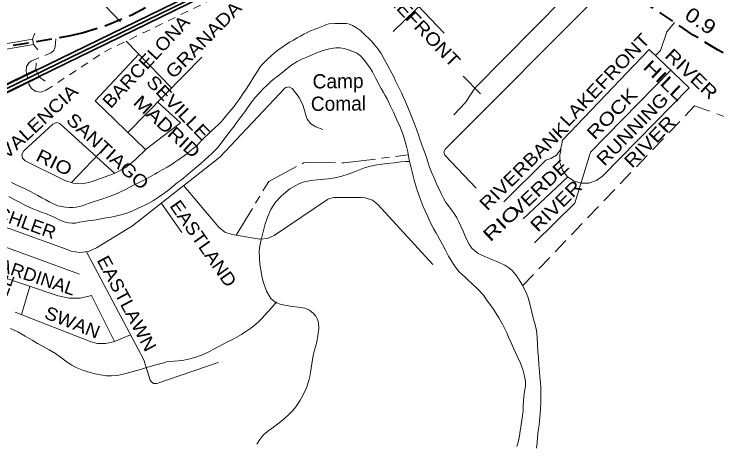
# Model space of a CAD drawing. Extents: x 3427609 to 3633543, y 2397145 to 2594380.
# Drawn here: x 3600352 to 3607209, y 2466809 to 2470994 of the extents above; entities that cross this region are included whole.
import ezdxf
from ezdxf.enums import TextEntityAlignment as Align

# ---------------------------------------------------------------- set-up
doc = ezdxf.new("R2010")
doc.units = 0
doc.header["$LTSCALE"] = 51
for name, pattern in [('DASH_DOUBLE_DOT', [9.2, 5, -1.2, 0.3, -1.2, 0.3, -1.2]), ('LONG_DASH_SHORT_DASH', [9.9, 6, -1.2, 1.5, -1.2]), ('MEDIUM_DASHED', [4.5, 3, -1.5]), ('SHORT_DASHED', [2.7, 1.5, -1.2])]:
    doc.linetypes.add(name, pattern=pattern)
for name, color, linetype, lineweight in [('11', 7, 'Continuous', 13), ('18', 7, 'Continuous', 13), ('2', 7, 'Continuous', 35), ('3', 7, 'SHORT_DASHED', 13), ('37', 7, 'DASH_DOUBLE_DOT', 13), ('38', 7, 'Continuous', 13), ('4', 7, 'Continuous', 35), ('52', 7, 'LONG_DASH_SHORT_DASH', 13), ('58', 7, 'MEDIUM_DASHED', 13), ('60', 7, 'Continuous', 13), ('8', 7, 'MEDIUM_DASHED', 40), ('9', 7, 'Continuous', 13)]:
    doc.layers.add(name, color=color, linetype=linetype, lineweight=lineweight)
doc.layers.add('14', color=7, linetype='Continuous')
doc.layers.add('19', color=7, linetype='Continuous')

msp = doc.modelspace()

# ---------------------------------------------------------------- linework, layer by layer
at = {"layer": '11'}
msp.add_lwpolyline([(3600555.57, 2470809.02), (3600532.5, 2470747.54), (3600533.4, 2470742.22), (3600541.32, 2470695.49), (3600542.84, 2470693.66), (3600583.33, 2470645.03)], dxfattribs=at)
msp.add_lwpolyline([(3600530.89, 2470747.34), (3600539.7, 2470695.28), (3599613.52, 2470538.5), (3599604.71, 2470590.56)], close=True, dxfattribs=at)
at = {"layer": '18'}
for p, q in [((3604050.71, 2470824.22), (3605241.28, 2471989.6)), ((3601390.14, 2470919.45), (3600512.79, 2471840.74)), ((3604548.08, 2470806.12), (3604030.01, 2471352.16)), ((3601887.1, 2470275.55), (3601446.15, 2470729.2)), ((3601460.65, 2469837.86), (3602184.06, 2470572.41)), ((3604902.08, 2470215.08), (3604731.77, 2470386.56)), ((3600909.26, 2469347.81), (3601249.31, 2469703.56)), ((3605319.33, 2468996.42), (3605753, 2469405.2)), ((3602345.75, 2468918.77), (3602007.47, 2469319.36)), ((3601987.21, 2468862.71), (3601788.37, 2469146.95)), ((3600422.63, 2468063.09), (3600506.58, 2468336.39)), ((3601094.74, 2467798.73), (3600362.68, 2468086.67)), ((3601332.58, 2467800.45), (3601488.05, 2467864.2))]:
    msp.add_line(p, q, dxfattribs=at)
for points in [[(3604640.5, 2470009.95), (3604757.14, 2470130.77), (3604845.77, 2470270.93), (3606003.89, 2471443.47)], [(3604860.8, 2469293.84), (3604556.94, 2469615.22), (3604555.12, 2469617.27), (3604544.84, 2469647.67), (3604557.74, 2469677.06), (3606095.56, 2471221.66), (3606153.13, 2471343.19)], [(3606608.43, 2470589.62), (3606659.06, 2470639.4), (3606719.31, 2470820.03), (3606795.84, 2470911.54)], [(3601635.16, 2469672.33), (3601144.31, 2470148.22), (3601568.19, 2470603.66)], [(3606094.16, 2469414.86), (3606939.39, 2470275.61), (3606548.18, 2470646.79), (3605703.36, 2469762.28), (3605693.46, 2469708.86), (3605679.83, 2469667.29), (3605642.41, 2469617.2), (3605589, 2469584.7)], [(3605430.06, 2468761.87), (3605821.75, 2469148.8), (3605975.59, 2469646.65), (3606760.06, 2470445.76)], [(3599708.65, 2469116.46), (3600896.35, 2468685.6), (3600909.6, 2468681.14), (3600993.24, 2468667.63), (3601077.32, 2468678.01), (3601155.17, 2468711.43), (3601507.56, 2468926.01), (3602359.92, 2469596.68), (3602993.68, 2470270.63), (3603003.22, 2470278.38), (3603035.32, 2470284.36), (3603063.29, 2470267.5), (3603122.53, 2470191.93), (3603136.32, 2470172.78), (3603171.61, 2470097.62), (3603205.94, 2469984.46), (3603211.76, 2469968.72), (3603245.37, 2469921.78), (3603295.02, 2469892.33), (3603365.3, 2469868.41)], [(3600847.62, 2469370.93), (3600929.75, 2469343.09), (3601018.2, 2469337.85), (3601104.82, 2469356.43), (3601311.69, 2469431.13), (3601335.55, 2469440.32), (3601442.54, 2469497.01), (3601536.28, 2469573.65), (3601642.61, 2469679.77), (3601974.59, 2469932.3), (3601753.45, 2470135.16)], [(3601335.49, 2469439.73), (3600806.18, 2469921.05), (3600798.5, 2469926.91), (3600763.28, 2469935.44), (3600730.17, 2469920.72), (3600446.69, 2469658.4)], [(3600847.61, 2469370.93), (3600460.61, 2469562.25), (3600434.19, 2469588.36), (3600428.62, 2469625.08), (3600446.1, 2469657.85), (3600446.69, 2469658.41)], [(3606094.17, 2469414.86), (3606032.63, 2469369.21), (3605960.03, 2469344.71), (3605883.42, 2469343.71), (3605810.21, 2469366.32), (3605747.51, 2469410.35), (3605701.38, 2469471.53), (3605676.31, 2469543.93), (3605674.72, 2469620.54), (3605687.62, 2469672.34)], [(3605129.36, 2469160.98), (3605540.51, 2469566.72), (3605588.99, 2469584.7)], [(3604438.18, 2468549.79), (3603905.02, 2469131.23), (3603847.34, 2469176.49), (3603778.19, 2469200.85), (3603737.9, 2469204.31), (3603471.36, 2469203.21), (3603420.86, 2469191.16), (3603408.33, 2469183.85), (3602888.19, 2468834.22), (3602822.58, 2468804.47), (3602750.85, 2468797.76), (3602730.16, 2468800.27)], [(3600989.35, 2468456.39), (3599762.29, 2468904.73), (3599696.63, 2468916.04), (3599636.38, 2468905.47)], [(3602730.15, 2468800.27), (3602478.01, 2468843.2), (3602409.29, 2468866.99), (3602351.96, 2468911.72), (3602345.74, 2468918.77)], [(3602343.34, 2467594.16), (3601745.54, 2467390.01), (3601710.92, 2467390.5), (3601684.46, 2467412.82), (3601679.93, 2467423.01), (3601616.41, 2467621.62), (3601059.69, 2468673.81)], [(3601081.28, 2468240.67), (3600995.92, 2468222.51), (3600887.73, 2468221.48), (3600781.96, 2468244.25), (3599890.97, 2468542.35)], [(3601332.58, 2467800.45), (3601106.23, 2468248.36), (3601081.28, 2468240.68)], [(3601094.74, 2467798.74), (3601160.76, 2467780.66), (3601248.04, 2467778.69), (3601332.58, 2467800.45)]]:
    msp.add_lwpolyline(points, dxfattribs=at)
at = {"layer": '2'}
for p, q in [((3595611.89, 2468028.56), (3602394.08, 2471335.84)), ((3595640.77, 2467969.33), (3602422.95, 2471276.61))]:
    msp.add_line(p, q, dxfattribs=at)
at = {"layer": '3'}
msp.add_line((3600752.31, 2470675.27), (3600758.58, 2470759.11), dxfattribs=at)
for points in [[(3600523.51, 2470536.2), (3600498.83, 2470520.61), (3600473.73, 2470482.4), (3600471.02, 2470436.75), (3600495.03, 2470319.39), (3600496.98, 2470311.4), (3600521.91, 2470266.97), (3600564.23, 2470238.61), (3600614.8, 2470232.43), (3600662.69, 2470249.78), (3601234.58, 2470626.03), (3602450.96, 2471219.19)], [(3600523.5, 2470536.2), (3600708.02, 2470613.74), (3600739.99, 2470639.91), (3600752.31, 2470675.26)]]:
    msp.add_lwpolyline(points, dxfattribs=at)
at = {"layer": '37'}
for points in [[(3602719.9, 2466798.11), (3602750.13, 2466842.87), (3602769.22, 2466870.25), (3602791.45, 2466895.07), (3602835.57, 2466930.67), (3602881.27, 2466963.93), (3602908.68, 2466983.46), (3602935.98, 2467003.15), (3602987.26, 2467045.33), (3603036.04, 2467090.67), (3603069.71, 2467125.6), (3603100.75, 2467163.07), (3603139.56, 2467219.3), (3603172.64, 2467279.18), (3603203.86, 2467347.68), (3603226.99, 2467418.77), (3603235.49, 2467457.11), (3603242.85, 2467495.64), (3603256.29, 2467579.81), (3603270.36, 2467663.83), (3603286.33, 2467728.89), (3603303.78, 2467793.83), (3603316.51, 2467857.29), (3603325.38, 2467920.98), (3603321.65, 2467983.24), (3603311.07, 2468014.02), (3603294.31, 2468044.61), (3603272.34, 2468073.55), (3603234.02, 2468106.14), (3603188.83, 2468123.41), (3603127.35, 2468132.55), (3603065.92, 2468141.16), (3603010.99, 2468150.3), (3602956.16, 2468160.46), (3602901.65, 2468180.56), (3602856.29, 2468219.54), (3602814.73, 2468290.65), (3602787.91, 2468366.32), (3602779.49, 2468394.36), (3602772.46, 2468422.85), (3602749.5, 2468550.08), (3602743.15, 2468677.25), (3602749.6, 2468733.61), (3602761.04, 2468789.82), (3602780.36, 2468868.52), (3602801.94, 2468946.35), (3602825.91, 2469017.77), (3602856.27, 2469087.26), (3602902.29, 2469157.67), (3602960.84, 2469219.77), (3603040.53, 2469287.44), (3603130.25, 2469338.82), (3603171.06, 2469353.4), (3603212.92, 2469362.66), (3603277.3, 2469371.93), (3603341.85, 2469379.35), (3603380.7, 2469381.82), (3603419.54, 2469384.61), (3603485.23, 2469394.97), (3603549.61, 2469411.89), (3603611.48, 2469432.86), (3603672.83, 2469454.89), (3603721.88, 2469473.65), (3603771.09, 2469492.2), (3603830.1, 2469510.33), (3603890.57, 2469521.93), (3603940.57, 2469528.06), (3603990.57, 2469534.17), (3604058.23, 2469543.57), (3604126.08, 2469550.96), (3604168.11, 2469553.63), (3604210.14, 2469556.31)], [(3602913.03, 2468185.98), (3602867.99, 2468135.12), (3602822.96, 2468084.27), (3602797.24, 2468055.94), (3602771.16, 2468027.93), (3602739.76, 2467995.32), (3602706.3, 2467964.76), (3602660.2, 2467929.83), (3602612.5, 2467897.16), (3602569.59, 2467867.34), (3602525.11, 2467840.23), (3602476.77, 2467815.59), (3602428.38, 2467791.06), (3602392.42, 2467772.65), (3602356.48, 2467754.21), (3602310.07, 2467729.11), (3602263.72, 2467703.78), (3602191.19, 2467670.34), (3602115.74, 2467643.19), (3602053.78, 2467626.61), (3601990.96, 2467614.68), (3601914.95, 2467608.38), (3601839.6, 2467598.94), (3601813.3, 2467592.06), (3601787.1, 2467584.86), (3601734.58, 2467570.22), (3601682.12, 2467555.37), (3601632.9, 2467540.77), (3601583.73, 2467525.98), (3601513.74, 2467505.94), (3601443.31, 2467486.65), (3601373.33, 2467471.05), (3601302.63, 2467463.16), (3601249.14, 2467465.11), (3601195.67, 2467473.26), (3601143.78, 2467483.89), (3601092.44, 2467496.62), (3601027.77, 2467515.62), (3600965.13, 2467540.72), (3600909.16, 2467572.13), (3600855.9, 2467607.57), (3600805.87, 2467646.2), (3600754.44, 2467682.47), (3600694.56, 2467716.5), (3600634.64, 2467750.47), (3600581.39, 2467780.62), (3600528.15, 2467810.77), (3600459.23, 2467852.36), (3600389.66, 2467892.97), (3600317.47, 2467926.03)]]:
    msp.add_lwpolyline(points, dxfattribs=at)
at = {"layer": '38'}
for points in [[(3603347.21, 2470869.86), (3603314.47, 2470856.8), (3603279.69, 2470843.86), (3603245.04, 2470830.54), (3603211.91, 2470815.03), (3603179.66, 2470797.75), (3603146.33, 2470779.39), (3603113.04, 2470760.97), (3603076.41, 2470740.65), (3603039.89, 2470720.12), (3602986.06, 2470685.22), (3602934.32, 2470647.04), (3602910, 2470628.47), (3602886.17, 2470609.25), (3602826.81, 2470557.28), (3602770.63, 2470501.66), (3602752.55, 2470478.91), (3602732.04, 2470445.5), (3602711.48, 2470412.17), (3602685.73, 2470372.81), (3602660.06, 2470333.4), (3602637.6, 2470297.36), (3602615.12, 2470261.33), (3602584.73, 2470215.58), (3602553.35, 2470170.48), (3602524.41, 2470129.82), (3602494.05, 2470090.25), (3602464.35, 2470054.07), (3602434.61, 2470017.93), (3602404.3, 2469981.05), (3602373.87, 2469944.27), (3602343.75, 2469913.06), (3602311.6, 2469883.79), (3602278.48, 2469853.52), (3602245.37, 2469823.25), (3602210.76, 2469790.55), (3602176.6, 2469757.38), (3602155.73, 2469732.09), (3602133.92, 2469707.8), (3602099.55, 2469681.28), (3602064.92, 2469655.14), (3602039.62, 2469634.81), (3602014.18, 2469614.66), (3601981.87, 2469590.67), (3601949.05, 2469567.35), (3601921.27, 2469548.03), (3601893, 2469529.43), (3601845.07, 2469500.23), (3601796.38, 2469472.35), (3601774.18, 2469460.09), (3601750.01, 2469446.48), (3601725.84, 2469432.86), (3601689.37, 2469412.27), (3601652.7, 2469392.02), (3601609.66, 2469369.96), (3601566.42, 2469348.31), (3601523.93, 2469326.47), (3601481.44, 2469304.62), (3601438.96, 2469282.78), (3601396.47, 2469260.94), (3601356.48, 2469241.81), (3601315.34, 2469225.23), (3601261.74, 2469206.64), (3601207.82, 2469189.1), (3601165.18, 2469175.85), (3601122.56, 2469162.58), (3601074.05, 2469144.88), (3601025.6, 2469126.62), (3600992.52, 2469116.66), (3600958.64, 2469109.65), (3600925.71, 2469106.86), (3600892.76, 2469107.23), (3600853.76, 2469109.73), (3600814.85, 2469115.16), (3600777.44, 2469123.76), (3600741.95, 2469137.71), (3600701.97, 2469159.51), (3600662.12, 2469181.29), (3600622.86, 2469201.72), (3600583.65, 2469222.23), (3600547.05, 2469242.08), (3600510.46, 2469261.95), (3600473.42, 2469280.86), (3600436.01, 2469299.01), (3600401.36, 2469314.04), (3600366.94, 2469329.55), (3600324.97, 2469351.84)], [(3605447.79, 2466757.28), (3605453.68, 2466813.48), (3605459.1, 2466869.73), (3605465.98, 2466927.96), (3605472.97, 2466986.19), (3605480.98, 2467060.83), (3605487.61, 2467135.68), (3605491.11, 2467214.29), (3605491.57, 2467292.91), (3605491, 2467346.38), (3605488.45, 2467399.84), (3605482.18, 2467453.91), (3605476.1, 2467507.93), (3605471.7, 2467574.56), (3605467.28, 2467641.18), (3605462.92, 2467705.17), (3605458.54, 2467769.15), (3605454.88, 2467837.27), (3605447.04, 2467904.99), (3605434.28, 2467961.11), (3605420.11, 2468016.8), (3605403.19, 2468085.21), (3605386.18, 2468153.59), (3605376.83, 2468189.2), (3605366.54, 2468224.59), (3605349.71, 2468269.16), (3605329.46, 2468312.45), (3605310.52, 2468348.85), (3605290.02, 2468384.43), (3605255.34, 2468437.95), (3605214.47, 2468487.5), (3605178.65, 2468518.63), (3605138.38, 2468543.02), (3605096.84, 2468563.59), (3605054.67, 2468582.56), (3605019.48, 2468597.17), (3604984.29, 2468611.77), (3604949.74, 2468626.3), (3604915.25, 2468640.98), (3604880.17, 2468659.18), (3604847.32, 2468682.11), (3604818.19, 2468709.65), (3604794.89, 2468741.98), (3604771.68, 2468783.96), (3604751.28, 2468827.1), (3604731.48, 2468876.37), (3604711.4, 2468925.49), (3604692.14, 2468966.67), (3604670.48, 2469006.69), (3604644.21, 2469047.75), (3604616.39, 2469087.68), (3604589.52, 2469121.81), (3604563.82, 2469156.79), (3604541.78, 2469196.23), (3604521.61, 2469236.65), (3604500.9, 2469279.12), (3604480.63, 2469321.81), (3604451.75, 2469385.71), (3604424.42, 2469450.3), (3604405.05, 2469500.57), (3604387.13, 2469551.37), (3604374.01, 2469592.79), (3604360.7, 2469634.14), (3604343.43, 2469680.74), (3604326.17, 2469727.34), (3604311.05, 2469772.03), (3604295.67, 2469816.63), (3604276.41, 2469869.16), (3604257, 2469921.64), (3604238.5, 2469971.57), (3604219.73, 2470021.4), (3604197.06, 2470076.75), (3604173.06, 2470131.55), (3604152.32, 2470178.97), (3604130.6, 2470225.94), (3604101.98, 2470284.25), (3604073.28, 2470342.52), (3604055, 2470379.92), (3604036.43, 2470417.19), (3604014.2, 2470459.2), (3603991.52, 2470500.97), (3603962.26, 2470555.28), (3603933.01, 2470609.6), (3603902.66, 2470650.03), (3603872.32, 2470690.47), (3603845.15, 2470721.88), (3603815.92, 2470751.61), (3603774.06, 2470792.76), (3603730.2, 2470832.05), (3603693.79, 2470858.49), (3603654.23, 2470880.97), (3603625.12, 2470894.86), (3603594.54, 2470902.43), (3603568.17, 2470903.35), (3603541.79, 2470902.87), (3603481.81, 2470902.29), (3603421.92, 2470896.9), (3603400.58, 2470890.95), (3603379.96, 2470882.98), (3603347.21, 2470869.86)], [(3605257.08, 2466773.87), (3605271.21, 2466830.93), (3605281.33, 2466879.08), (3605289.36, 2466927.64), (3605294.12, 2466958.75), (3605298.88, 2466989.87), (3605305.45, 2467032.24), (3605311.96, 2467074.62), (3605316.81, 2467124.77), (3605319.5, 2467175.13), (3605321.5, 2467217.44), (3605323.36, 2467259.72), (3605332.36, 2467311.5), (3605341.41, 2467363.04), (3605339.71, 2467412.48), (3605330.52, 2467461.92), (3605313.84, 2467525.58), (3605291.52, 2467586.73), (3605259.46, 2467656.91), (3605227.2, 2467726.97), (3605213.52, 2467756.46), (3605199.85, 2467785.95), (3605179.15, 2467834.41), (3605158.67, 2467883), (3605139.65, 2467922.65), (3605119.12, 2467961.57), (3605080.26, 2468031.41), (3605037.71, 2468098.89), (3605018.13, 2468126.96), (3604998.54, 2468155.02), (3604964.86, 2468203.38), (3604931, 2468251.64), (3604877.56, 2468309.98), (3604818.37, 2468363.33), (3604785.59, 2468394.52), (3604752.73, 2468425.62), (3604722.51, 2468452.69), (3604692.49, 2468480.09), (3604666.39, 2468511.24), (3604643.93, 2468545.31), (3604616.73, 2468588.7), (3604591.04, 2468632.92), (3604561.22, 2468689.95), (3604531.13, 2468746.81), (3604498.55, 2468804.39), (3604465.91, 2468861.94), (3604443, 2468902.91), (3604421.02, 2468944.4), (3604401.44, 2468987.49), (3604382.66, 2469030.93), (3604362.6, 2469072.73), (3604343.02, 2469114.79), (3604322.63, 2469167.56), (3604304.32, 2469221.12), (3604278.85, 2469296.32), (3604255.65, 2469372.2), (3604244.81, 2469413.56), (3604234.48, 2469455.05), (3604222.26, 2469505), (3604210.39, 2469555.02), (3604200.85, 2469603.03), (3604191.65, 2469651.12), (3604179.8, 2469700.63), (3604166.27, 2469749.75), (3604143.35, 2469825.66), (3604114.98, 2469899.46), (3604083.5, 2469968.27), (3604052.02, 2470037.08), (3604021.28, 2470101.28), (3603990.54, 2470165.48), (3603973.41, 2470197.82), (3603955.19, 2470229.6), (3603934.16, 2470266.24), (3603913.1, 2470302.86), (3603881.02, 2470365.65), (3603849.03, 2470428.58), (3603821.22, 2470472.43), (3603790.88, 2470514.78), (3603763.08, 2470551.19), (3603731.7, 2470585.1), (3603696.5, 2470610.87), (3603657.11, 2470630.08), (3603614.66, 2470646.17), (3603570.95, 2470657.7), (3603530.01, 2470663.86), (3603489.1, 2470664.25), (3603444.87, 2470658.66), (3603401.03, 2470648.25), (3603347.88, 2470631.61), (3603296.16, 2470612.15), (3603252.23, 2470593.07), (3603208.46, 2470573.7), (3603160.45, 2470552.43), (3603112.96, 2470529.85), (3603053.09, 2470491.46)], [(3603053.09, 2470491.46), (3602996.99, 2470447.34), (3602961.25, 2470418.27), (3602925.45, 2470389.34), (3602909.1, 2470377.94), (3602892.87, 2470366.35), (3602857.8, 2470336.13), (3602824.03, 2470304.44), (3602782.65, 2470264.01), (3602742.34, 2470222.51), (3602704.09, 2470180.11), (3602668.65, 2470135.43), (3602651.9, 2470111.37), (3602635.17, 2470087.32), (3602601.7, 2470041.16), (3602568.15, 2469995.06), (3602528.35, 2469940.78), (3602488.22, 2469886.75), (3602470.28, 2469864.54), (3602452.05, 2469842.56), (3602406.9, 2469781.77), (3602361.79, 2469720.86), (3602335.8, 2469688.93), (3602307.45, 2469659.2), (3602277.6, 2469631.61), (3602247.73, 2469604.05), (3602210.13, 2469569.03), (3602172.43, 2469534.11), (3602133.77, 2469501.99), (3602094.38, 2469470.73), (3602049.02, 2469431.51), (3602003.39, 2469392.6), (3601975.48, 2469370.91), (3601947.43, 2469349.4), (3601904.53, 2469314.33), (3601861.58, 2469279.28), (3601811.48, 2469241.86), (3601759.97, 2469206.27), (3601710.73, 2469173.91), (3601659.46, 2469145.15), (3601614.36, 2469123.82), (3601569.2, 2469102.69), (3601542.42, 2469089.67), (3601515.59, 2469076.7), (3601462.12, 2469054.83), (3601406.8, 2469037.91), (3601353.8, 2469024.81), (3601300.42, 2469013.67), (3601248.53, 2469004.05), (3601196.58, 2468994.76), (3601152.56, 2468987.25), (3601108.48, 2468980.08), (3601070.35, 2468975.25), (3601032.17, 2468970.88), (3600991.37, 2468963.15), (3600950.68, 2468954.98), (3600916.42, 2468952.16), (3600882.12, 2468955.16), (3600838.97, 2468966.47), (3600797.28, 2468982.79), (3600748.2, 2469007.67), (3600698.91, 2469031.34), (3600657.09, 2469046.38), (3600615.34, 2469061.64), (3600580.09, 2469076.07), (3600544.97, 2469090.84), (3600497.41, 2469110.99), (3600450.66, 2469132.85), (3600404.68, 2469157.03), (3600358.87, 2469181.5), (3600300.27, 2469212.75)]]:
    msp.add_lwpolyline(points, dxfattribs=at)
at = {"layer": '4'}
msp.add_lwpolyline([(3599143.81, 2469714.23), (3602398.51, 2471301.35), (3602410.48, 2471307.19)], dxfattribs=at)
at = {"layer": '52'}
msp.add_lwpolyline([(3602517.68, 2468836.44), (3602837.18, 2469361.65), (3603180.86, 2469544.39), (3603572.49, 2469541.7), (3604197.79, 2469619.67)], dxfattribs=at)
at = {"layer": '58'}
msp.add_lwpolyline([(3605312.75, 2468342.26), (3606991.13, 2470098.18), (3607567.15, 2469892.9), (3607724.36, 2470050.41), (3608695.39, 2469664.64)], dxfattribs=at)
at = {"layer": '8'}
for points in [[(3598758.8, 2470420.6), (3600890.67, 2470781.46), (3601016.48, 2470811.04), (3601262.2, 2470887.31), (3601499.74, 2470986.13), (3601727.05, 2471106.64), (3601942.14, 2471247.8), (3602143.16, 2471408.38), (3602328.34, 2471586.99), (3602496.09, 2471782.06), (3602644.94, 2471991.91), (3602773.6, 2472214.7), (3603435.69, 2473631.16)], [(3606978.11, 2470788.84), (3606968.21, 2470795.49), (3605459.46, 2471809.3), (3605374.57, 2471874.42), (3605364.65, 2471882.03)], [(3608984.17, 2469925.16), (3607641.95, 2470443.22), (3607474, 2470513.33), (3607220.28, 2470640.57), (3606988.21, 2470782.65), (3606978.11, 2470788.84)]]:
    msp.add_lwpolyline(points, dxfattribs=at)
at = {"layer": '9'}
msp.add_lwpolyline([(3600567.58, 2470519.39), (3600562.8, 2470453.91), (3600600.41, 2470376.78), (3600654.95, 2470340.23)], dxfattribs=at)
msp.add_lwpolyline([(3599655.84, 2469916.16), (3599618.23, 2469993.29), (3600563.6, 2470454.29), (3600601.2, 2470377.16)], close=True, dxfattribs=at)

# ---------------------------------------------------------------- texts
at = {"layer": '14'}
for s, p in [('Camp', (3603513.34, 2470269.97)), ('Comal', (3603516.57, 2470050.67))]:
    msp.add_text(s, height=139.3, rotation=0.543, dxfattribs=at).set_placement(p, align=Align.CENTER)
at = {"layer": '19'}
for s, rotation, width, p in [('LAKEFRONT', 313.494, 1.15, (3604222.05, 2470886.36)), ('BARCELONA', 47.056, 1.1, (3601685.55, 2470485.9)), ('LAKEFRONT', 46.315, 1.15, (3606161.14, 2470308.89)), ('RIVER', 316.504, 1.2, (3606916.7, 2470364.14)), ('HILL', 316.504, 1.35, (3606653.76, 2470300.65)), ('SEVILLE', 314.186, 1.15, (3601907.55, 2470038.44)), ('VALENCIA', 42.779, 1.15, (3600635.36, 2469897.62)), ('ROCK', 45.529, 1.25, (3606229.5, 2469977.98)), ('RUNNING', 45.521, 1.15, (3606430.05, 2469827.8)), ('SANTIAGO', 317.718, 1.15, (3601222.7, 2469608.22)), ('RIVER', 45.521, 1.2, (3606598.24, 2469704.85)), ('RIVERBANK', 44.62, 1.15, (3605368.81, 2469463.94)), ('RIO', 333.693, 1.2, (3600715.78, 2469489.03)), ('VERDE', 43.308, 1.2, (3605520.81, 2469251.53)), ('KUCHLER', 340.061, 1.05, (3600332.66, 2468940.56)), ('RIO', 43.308, 1.4, (3605151.22, 2468909.02)), ('CARDINAL', 341.501, 1.05, (3600498.11, 2468387.7)), ('EASTLAWN', 297.884, 1.1, (3601395.41, 2468140.75)), ('SWAN', 338.529, 1.1, (3600897.9, 2467927.13))]:
    msp.add_text(s, height=126.7, rotation=rotation, dxfattribs=dict(at, width=width)).set_placement(p, align=Align.CENTER)
for s, rotation, width, p in [('GRANADA', 45.438, 1.15, (3601906.97, 2470355.01)), ('MADRID', 317.468, 1.2, (3601505.1, 2470119.67)), ('EASTLAND', 304.975, 1.1, (3601863.8, 2469121.88))]:
    msp.add_text(s, height=126.7, rotation=rotation, dxfattribs=dict(at, width=width)).set_placement(p)
for s, rotation, width, p in [('RIVER', 44.65, 1.2, (3605904.96, 2469295.8)), ('ORIOLE', 69.509, 1.05, (3600358.28, 2468433.36))]:
    msp.add_text(s, height=126.7, rotation=rotation, dxfattribs=dict(at, width=width)).set_placement(p, align=Align.RIGHT)
at = {"layer": '60', "width": 1.2}
msp.add_text('0.9', height=139.3, rotation=326.101, dxfattribs=at).set_placement((3607010.3, 2470869.37), align=Align.CENTER)

doc.saveas('drawing.dxf')
